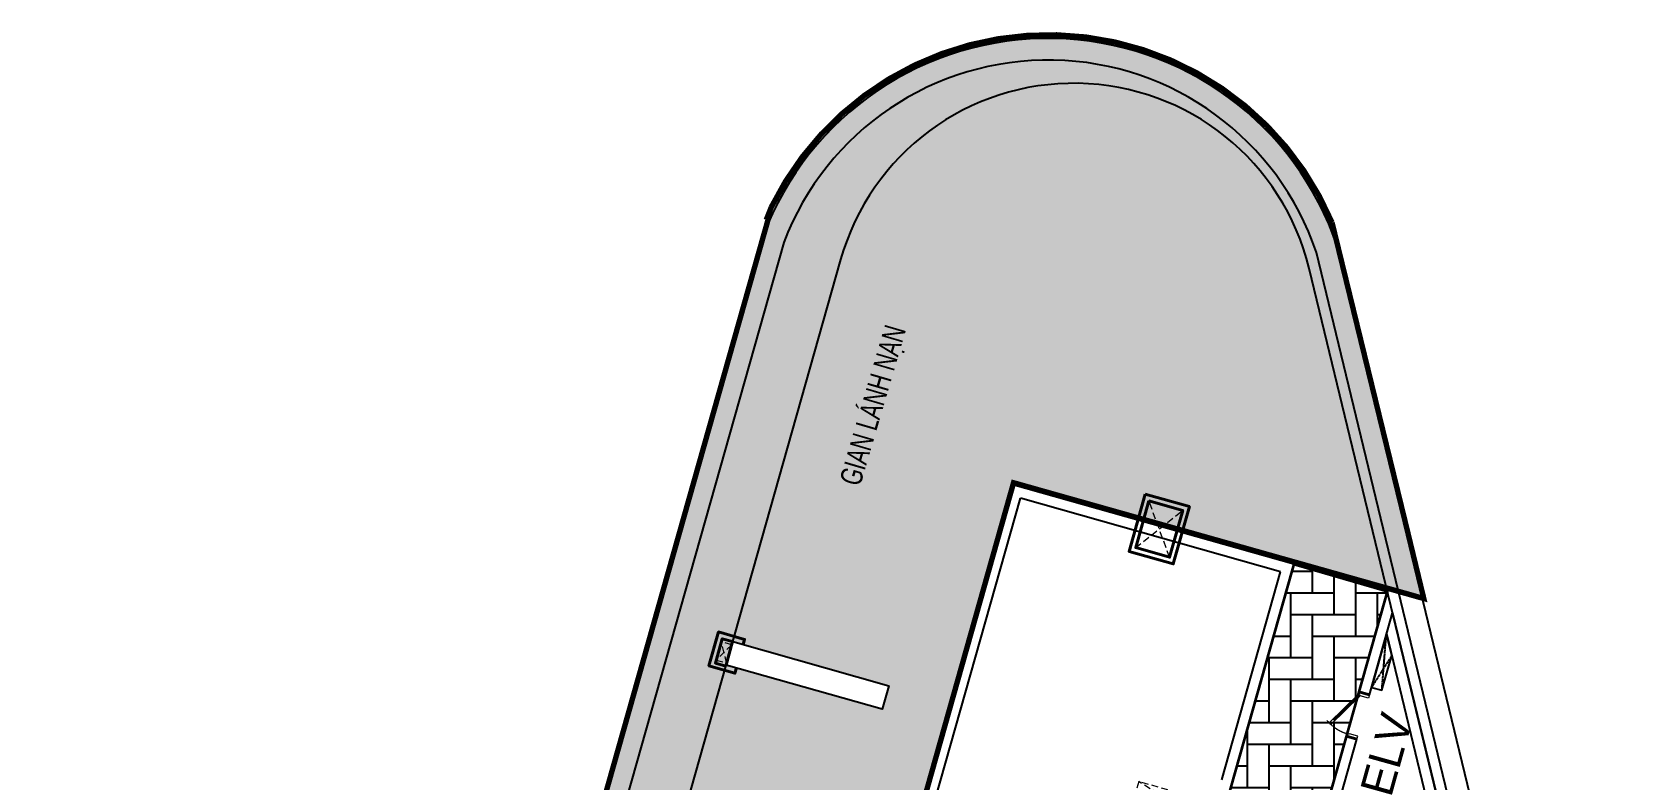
# Model space of a CAD drawing. Header units: millimetres. Extents: x -1307397 to 11565522512, y -626897 to 1138105.
# Drawn here: x 166496 to 196123, y 164880 to 178716 of the extents above; entities that cross this region are included whole.
import ezdxf
from ezdxf.enums import TextEntityAlignment as Align

# ---------------------------------------------------------------- set-up
doc = ezdxf.new("R2010")
doc.units = ezdxf.units.MM
doc.header["$MEASUREMENT"] = 0
for name, pattern in [('HIDDEN', [0.375, 0.25, -0.125]), ('Xref_NT1+NT2_MBDV Cot vach_220729$0$CENTERX2', [4, 2.5, -0.5, 0.5, -0.5]), ('Xref_ST_MBDV Cot vach 30.7.2022$0$HIDDEN', [0.375, 0.25, -0.125])]:
    doc.linetypes.add(name, pattern=pattern)
for name, color, linetype in [('A-ANNO-ROOM', 50, 'Continuous'), ('A-CORE-OTLN', 160, 'Continuous'), ('ccu12-Thay', 7, 'Continuous'), ('KT-Net manh', 139, 'Continuous'), ('KT-Tuong', 1, 'Continuous'), ('Xref_NT1+NT2_MBDV Cot vach_220729$0$ccu12-Thay', 7, 'Continuous'), ('Xref_NT1+NT2_MBDV Cot vach_220729$0$KT-Text', 7, 'Continuous'), ('Xref_ST_MBDV Cot vach 30.7.2022$0$KT-Khuat', 9, 'Xref_ST_MBDV Cot vach 30.7.2022$0$HIDDEN'), ('Xref_ST_MBDV Cot vach 30.7.2022$0$KT-Thay', 7, 'Continuous')]:
    doc.layers.add(name, color=color, linetype=linetype)
for name, color, linetype, lineweight in [('CUA', 37, 'Continuous', 13), ('KT-lomo nuoc', 3, 'HIDDEN', 5), ('KT-Net cat', 1, 'Continuous', 40), ('SPE-MEP-HVAC', 140, 'Continuous', 0)]:
    doc.layers.add(name, color=color, linetype=linetype, lineweight=lineweight)
doc.styles.add('220126_HDN_HBA typical plan$0$211210_HDN_HBA_TYPICAL PLAN CORE OPT 1$0$HBA-Text', font='GOTHIC.TTF')
doc.styles.add('Xref_NT1+NT2_MBDV Cot vach_220729$0$Arial', font='arial.ttf', dxfattribs={"width": 0.7})

# ---------------------------------------------------------------- blocks, each defined once
blk = doc.blocks.new('*U130')
blk.add_line((-146.6025403784438, 32.67949192431114), (-622.9165150755389, 307.6794934344596))
for points in [[(-50, 0), (-699.5190554539831, 375.0000015101483), (-719.5190554539831, 340.3589853587708), (-70, -34.64101615137768)], [(-136.6025403784438, 49.99999999999999), (-156.6025403784438, 15.35898384862256), (-632.9165150755389, 290.3589853587708), (-612.9165150755389, 325.0000015101483)], [(-850.0000030202966, -200.0072450185651), (-790.0000030202966, -200.007245018565), (-790.0000030202966, -39.99999999999989), (-800.0000030202966, -39.99999999999989), (-800.0000030202966, 1.023181543615018e-13), (-850.0000030202966, 1.307398637919058e-13)], [(0, -200.0072450185651), (-60, -200.0072450185651), (-60, -40), (-50, -40), (-50, 0), (0, 0)]]:
    blk.add_lwpolyline(points, close=True)
at = {"linetype": 'HIDDEN'}
blk.add_arc((-50, 0), 750.0000030202966, 144.950468926476, 180, dxfattribs=at)
blk = doc.blocks.new('A$C300D0CFC')
at = {"layer": 'A-CORE-OTLN'}
for p, q in [((-2533.693510469195, -17034.2982864806, 0.0309558238546135), (737.7726845665602, -30544.65118141769, -0.03078749935719767)), ((-2646.258608667704, -17419.25258613119, 0.02941166167128663), (339.9089428411971, -29751.39206705126, -0.02694713811616558))]:
    blk.add_line(p, q, dxfattribs=at)
at = {"layer": 'KT-Net cat'}
for p, q in [((-3155.338684984454, -18498.62598810825, 0.02967626518616383), (-2962.864270500955, -18552.9996776394, 0.02968171915945986)), ((-3386.487427783082, -19316.59314138326, 0.02974172931764691), (-3194.014030164719, -19370.96654365174, 0.02974718326212895))]:
    blk.add_line(p, q, dxfattribs=at)
at = {"layer": 'KT-Tuong'}
for p, q in [((-3155.407161117124, -18498.61008240774), (-2629.653668730549, -16638.00589934486)), ((-2962.943401076016, -18552.99483275958), (-2533.744078117132, -17034.08898195851)), ((-2962.868854089262, -18553.01589760452, 0.02967302308694169), (-3155.407161117124, -18498.61008240771)), ((-4114.836802949168, -21893.96328651844), (-3386.54144951218, -19316.57787542214)), ((-3895.180556082341, -21852.11576172916), (-3194.078590575344, -19370.96581471796)), ((-3386.54144951218, -19316.57787542214, 0.02975007976370064), (-3194.078590575344, -19370.96581471796))]:
    blk.add_line(p, q, dxfattribs=at)
at = {"layer": 'Xref_ST_MBDV Cot vach 30.7.2022$0$KT-Khuat', "linetype": 'Xref_ST_MBDV Cot vach 30.7.2022$0$HIDDEN', "ltscale": 5}
for p, q in [((-2730.763022799598, -18467.15163504967, 0.02999920701625106), (-2651.293358848372, -17450.44745125668, 0.02999920701624966)), ((-2548.602879117097, -17822.54679422764, 0.0309558238546135), (-2923.234163751971, -18412.76109697047, 0.0309558238546135))]:
    blk.add_line(p, q, dxfattribs=at)
at = {"layer": 'Xref_ST_MBDV Cot vach 30.7.2022$0$KT-Thay', "elevation": 0.0309558238546135}
blk.add_lwpolyline([(-2923.234163751971, -18412.76109697047), (-2730.763022799598, -18467.15163504967), (-2548.602879117097, -17822.54679422764), (-2644.513996882364, -17426.45740485139)], close=True, dxfattribs=at)
at = {"layer": 'CUA', "extrusion": (3.654290467675971e-08, 6.970608144905129e-08, 0.999999999999997), "rotation": 74.22027725054747}
blk.add_blockref('*U130', (-3155.338684985566, -18498.62598810899, 0.02827149321555299), dxfattribs=at)
at = {"layer": 'A-ANNO-ROOM', "extrusion": (1.041213202062627e-06, -2.941756091929255e-07, 0.9999999999994147), "insert": (-2936.388604471489, -19572.21549191515, 0.0006533764343584187), "char_height": 599.9999999999994, "attachment_point": 2, "text_direction": (0.2688703362725584, 0.9631763817041412, 3.39165507805013e-09), "style": '220126_HDN_HBA typical plan$0$211210_HDN_HBA_TYPICAL PLAN CORE OPT 1$0$HBA-Text'}
blk.add_mtext_dynamic_manual_height_columns('{\\C2;ELV}', width=2474.582894608894, gutter_width=6.249999999999996, heights=[0], dxfattribs=at)
blk = doc.blocks.new('*U210')
at = {"layer": 'KT-lomo nuoc', "ltscale": 500}
for p, q in [((-178.7075407678832, -89.80692994260805), (-157.1458575579694, 312.7288992914555)), ((-335.8533983258527, 222.9312664011882), (0, -0.009297052340116352))]:
    blk.add_line(p, q, dxfattribs=at)
blk.add_lwpolyline([(-178.7075407678832, -89.80692994260805), (-335.8533983258527, 222.9312664011882), (-157.1458575579694, 312.7288992914555), (0, -0.009297052340116352)], close=True, dxfattribs=at)
blk = doc.blocks.new('CTN TB 33-35')
at = {"layer": 'KT-Net cat', "elevation": 4.124742557018034e-09}
for points in [[(-21013.26954178879, -3388.680391252099), (-20986.32564618276, -3293.327935056586), (-21467.10540905147, -3156.116551388259), (-21643.98403255254, -3781.986279302771), (-21162.83267121279, -3917.973473913269), (-21135.63526277183, -3821.723788080912)], [(-21333.59057374622, -3786.509692745603), (-21205.84811636014, -3334.733237069711), (-21398.11326699716, -3279.702300586592), (-21525.9778387768, -3732.134783887828), (-21333.51653728611, -3786.530621342448)]]:
    blk.add_lwpolyline(points, dxfattribs=at)
at = {"layer": 'KT-lomo nuoc', "linetype": 'HIDDEN', "xscale": -0.9999999999999997, "rotation": 10.8976534755902}
blk.add_blockref('*U210', (-21509.66199099284, -3674.387888292578, -4.87265307889438e-08), dxfattribs=at)
blk = doc.blocks.new('*U269')
at = {"linetype": 'HIDDEN', "ltscale": 500}
for p, q in [((-561.6202306075569, 957.6443580851477), (0, 0)), ((-823.6384067115071, 362.7943976823925), (262.0181761039501, 594.8499604027551))]:
    blk.add_line(p, q, dxfattribs=at)
blk.add_lwpolyline([(-823.6384067115071, 362.7943976823925), (-561.6202306075569, 957.6443580851477), (262.0181761039501, 594.8499604027551), (0, 0)], close=True, dxfattribs=at)
blk = doc.blocks.new('*U267')
at = {"linetype": 'HIDDEN', "ltscale": 500}
for p, q in [((201.9896639672507, 1550.096827830571), (0, 0)), ((-402.6676655034034, 177.3661499780585), (604.6573294706541, 1372.730677852512))]:
    blk.add_line(p, q, dxfattribs=at)
blk.add_lwpolyline([(-402.6676655034034, 177.3661499780585), (201.9896639672507, 1550.096827830571), (604.6573294706541, 1372.730677852512), (0, 0)], close=True, dxfattribs=at)
blk = doc.blocks.new('A$C99b0a125')
at = {"layer": 'KT-Net cat', "elevation": -3.685654580739672e-10}
for points in [[(6600.357446143025, 70797.95817434651), (6301.241764740727, 69739.40736822557), (7119.212842197827, 69508.27252350561), (7418.328523600096, 70566.82332962655)], [(6669.397002935642, 70674.53394820803), (6424.665990879206, 69808.44692501819), (7050.17328540521, 69631.69674964409), (7294.904297461617, 70497.78377283394)]]:
    blk.add_lwpolyline(points, close=True, dxfattribs=at)
at = {"layer": 'SPE-MEP-HVAC', "linetype": 'HIDDEN', "ltscale": 1000, "xscale": -1, "rotation": 230.4488267378189}
for name, p in [('*U269', (6669.397002935642, 70674.53394820803)), ('*U267', (6479.823225947446, 65480.36153447404))]:
    blk.add_blockref(name, p, dxfattribs=at)

msp = doc.modelspace()

# ---------------------------------------------------------------- hatches: boundary and pattern name
at = {"layer": 'KT-Net manh'}
h = msp.add_hatch(dxfattribs=at)
h.set_pattern_fill('AR-PARQ1', color=256, scale=100)
h.set_pattern_definition([(90, (222978.0195343941, 18736.98732077517), (-1200, 1200), [1200, -1200]), (90, (223178.0195343941, 18736.98732077517), (-1200, 1200), [1200, -1200]), (90, (223378.0195343941, 18736.98732077517), (-1200, 1200), [1200, -1200]), (90, (223578.0195343941, 18736.98732077517), (-1200, 1200), [1200, -1200]), (90, (223778.0195343941, 18736.98732077517), (-1200, 1200), [1200, -1200]), (90, (223978.0195343941, 18736.98732077517), (-1200, 1200), [1200, -1200]), (90, (224178.0195343941, 18736.98732077517), (-1200, 1200), [1200, -1200]), (0, (222978.0195343941, 19936.98732077517), (1200, -1200), [1200, -1200]), (0, (222978.0195343941, 20136.98732077517), (1200, -1200), [1200, -1200]), (0, (222978.0195343941, 20336.98732077517), (1200, -1200), [1200, -1200]), (0, (222978.0195343941, 20536.98732077517), (1200, -1200), [1200, -1200]), (0, (222978.0195343941, 20736.98732077517), (1200, -1200), [1200, -1200]), (0, (222978.0195343941, 20936.98732077517), (1200, -1200), [1200, -1200]), (0, (222978.0195343941, 21136.98732077517), (1200, -1200), [1200, -1200])])
edge = h.paths.add_edge_path()
edge.add_line((191573.1739025554, 168424.1553955954), (184648.6732072854, 170378.2478315122))
edge.add_line((184648.6732072854, 170378.2478315122), (181355.4855819554, 158723.8678220549))
edge.add_line((181355.4855819554, 158723.8678220549), (180757.0133837452, 156605.9363419241))
edge.add_line((180757.0133837452, 156605.9363419241), (177864.8480133702, 146370.7777179466))
edge.add_line((177864.8480133702, 146370.7777179466), (177864.8484188298, 146370.7769693424))
edge.add_line((177864.8484188298, 146370.7769693424), (171982.2631224397, 125552.747242109))
edge.add_line((171982.2631224397, 125552.747242109), (175494.7267785873, 124560.2255444463))
edge.add_line((175494.7267785873, 124560.2255444463), (175168.4182783824, 123405.4429836609))
edge.add_line((175168.4182783824, 123405.4429836609), (166557.5044735722, 125838.6407686407))
edge.add_line((166557.5044735722, 125838.6407686407), (167080.1924111965, 127688.3953153992))
edge.add_line((167080.1924111965, 127688.3953153992), (166858.9201449555, 128305.4604675243))
edge.add_line((166858.9201449555, 128305.4604675243), (172092.5660905445, 146973.0219017218))
edge.add_line((172092.5660905445, 146973.0219017218), (172107.0307908556, 146968.9645486411))
edge.add_line((172107.0307908556, 146968.9645486411), (180119.4219569985, 175284.6610062923))
edge.add_line((180119.4219569985, 175284.6610062923), (180094.6391250936, 175291.6372579454))
edge.add_line((180094.6391250936, 175291.6372579454), (180169.5443596409, 175480.5415397201))
edge.add_arc((185288.3192626785, 172961.3866145477), 5705.085279379057, 23.035135868830082, 153.7963467601827, ccw=False)
edge.add_line((190538.5099652811, 175193.7610525158), (191909.2893569128, 169585.5426441642))
edge.add_line((191909.2893569128, 169585.5426441642), (192235.8565697391, 168236.9001624))
edge.add_line((192235.8565697391, 168236.9001624), (191573.1739025554, 168424.1553955954))
h.paths.add_polyline_path([(179453.7807990544, 167439.403836178), (182339.996885794, 166623.7260350386), (182217.6452156231, 166190.7936220276), (179331.4083219427, 167006.361565237)], flags=16)
h.paths.add_polyline_path([(176299.4628549138, 156276.5071568034), (179185.6789416534, 155460.829355664), (179063.3272714824, 155027.896942653), (176177.0903778021, 155843.4648858624)], flags=16)
h.paths.add_polyline_path([(173933.724255868, 147904.3341484949), (176819.9403426076, 147088.6563473555), (176697.5886724367, 146655.7239343445), (173811.3517787563, 147471.2918775539)], flags=16)
h.paths.add_polyline_path([(171567.9856568232, 139532.1611401901), (174454.2017435628, 138716.4833390507), (174331.8500733918, 138283.5509260397), (171445.6131797115, 139099.1188692491)], flags=16)
h.paths.add_polyline_path([(169202.2470577794, 131159.9881318888), (172088.463144519, 130344.3103307494), (171966.1114743481, 129911.3779177384), (169079.8745806678, 130726.9458609478)], flags=16)
at = {"layer": 'KT-Net manh', "transparency": 33554618}
h = msp.add_hatch(dxfattribs=at)
h.set_pattern_fill('AR-HBONE', color=256, scale=100, angle=45)
h.set_pattern_definition([(90, (222978.0195343941, 18736.98732077517), (-400.0000000000001, 400.0000000000001), [1200, -400]), (180, (222978.0195343941, 19136.98732081106), (-399.9999999999999, 400), [1200, -400])])
h.paths.add_polyline_path([(189834.12113813, 168870.6736762859), (191562.7379998143, 168368.2736620827), (187671.0534594074, 154595.6890534113), (185938.7370308798, 155085.1922996191)])

# ---------------------------------------------------------------- linework, layer by layer
at = {"layer": 'KT-Net manh', "color": 3, "linetype": 'Xref_NT1+NT2_MBDV Cot vach_220729$0$CENTERX2', "ltscale": 2, "const_width": 99.99999999999999, "elevation": -1.141372474214153e-10}
msp.add_lwpolyline([(191573.1739025554, 168424.1553955954), (184648.6732072854, 170378.2478315122), (181355.4855819554, 158723.8678220549), (180757.0133837452, 156605.9363419241), (177864.8480133702, 146370.7777179466), (177864.8484188298, 146370.7769693424), (171982.2631224397, 125552.747242109), (175494.7267785873, 124560.2255444463), (175168.4182783824, 123405.4429836609), (166557.5044735722, 125838.6407686407), (167080.1924111965, 127688.3953153992), (166858.9201449555, 128305.4604675243), (172092.5660905445, 146973.0219017218), (172107.0307908556, 146968.9645486411), (180119.4219569985, 175284.6610062923), (180094.6391250936, 175291.6372579454), (180169.5443596409, 175480.5415397201, -0.6417496106399332), (190538.5099652811, 175193.7610525158), (191909.2893569128, 169585.5426441642), (192235.8565697391, 168236.9001624), (191573.1739025554, 168424.1553955954)], format="xyb", dxfattribs=at)
at = {"layer": 'KT-Net manh', "color": 2, "linetype": 'HIDDEN', "ltscale": 10, "const_width": 50}
msp.add_lwpolyline([(189834.12113813, 168870.6736762859), (191562.7379998143, 168368.2736620827), (187671.0534594074, 154595.6890534113), (185938.7370308798, 155085.1922996191)], close=True, dxfattribs=at)
at = {"layer": 'KT-Tuong'}
for p, q in [((171982.2630895783, 125552.7472513947), (184637.6049156368, 170339.0610436237)), ((172229.1116450895, 125690.8262486779, 2.243729317177575e-09), (184775.6838744334, 170092.2125252013, -1.301211430763564e-09)), ((189834.12113813, 168870.6736762859), (184637.6049156368, 170339.0610436237)), ((189587.2726128481, 168732.594693214), (184775.6838744334, 170092.2125252013)), ((185938.7352104872, 155085.1858573821), (189834.12113813, 168870.6736762859)), ((188499.5771838885, 164883.3195854012), (189587.2726128481, 168732.594693214))]:
    msp.add_line(p, q, dxfattribs=at)
at = {"layer": 'KT-Tuong', "elevation": -1.553037665960559e-10}
msp.add_lwpolyline([(179453.7807990544, 167439.403836178), (182339.996885794, 166623.7260350386), (182217.6452156231, 166190.7936220276), (179331.4083219427, 167006.361565237)], close=True, dxfattribs=at)
at = {"layer": 'Xref_NT1+NT2_MBDV Cot vach_220729$0$ccu12-Thay'}
for p, q in [((180397.8029882105, 174825.5000094944, -3.253740455186048e-07), (167249.7207808134, 128301.9752466803)), ((195717.4914814793, 152059.9814873006), (190250.0940665293, 174638.9916539144, -3.253740455186048e-07)), ((196122.9209707463, 152085.2982344732), (190634.7830695254, 174749.9615217278, -3.253740455186048e-07))]:
    msp.add_line(p, q, dxfattribs=at)
for points, elevation in [([(181963.1864303709, 104608.7588726038), (195030.6848517447, 150853.7024079752, 0.02468762443620558), (195322.7588264861, 152130.1318127308, 0.08689377473881693), (195324.5379341946, 152856.9764971472), (194834.1789969702, 154858.0248282084), (190116.0834670844, 174342.6020179429, 0.7715449943642202), (181450.7738985417, 174506.6402731445), (167616.4763387146, 125554.9928048514)], 1.118653840330035e-10), ([(180017.5895175366, 174950.9498293701), (166862.3563707327, 128402.1219918312, 0.2111738476828163), (166934.5912389467, 127963.5631709799, -0.1470454784877201), (167066.1325167192, 127647.479778792), (166559.2696894745, 125853.7291452112)], -3.253740455186048e-07)]:
    msp.add_lwpolyline(points, format="xyb", dxfattribs=dict(at, elevation=elevation))
for centre, radius, start, end in [((185290.4708991549, 172963.7924197431, -3.253740455186048e-07), 5634.897748425943, 18.48059203712965, 159.350396671112), ((185290.4708991533, 172963.7924197409, -3.253740455186048e-07), 5634.89774842823, 18.48059203712965, 159.350396671112), ((185290.4708991549, 172963.7924197431, -3.253740455186048e-07), 5234.89774842595, 18.66329403438303, 159.1676946496738)]:
    msp.add_arc(centre, radius, start, end, dxfattribs=at)

# ---------------------------------------------------------------- block references
msp.add_blockref('CTN TB 33-35', (200659.5058897746, 170773.7016946549))
at = {"layer": 'ccu12-Thay'}
msp.add_blockref('A$C99b0a125', (180482.7635095054, 99369.64672033652), dxfattribs=at)
at = {"layer": 'KT-Net manh'}
msp.add_blockref('A$C300D0CFC', (194192.3354035535, 185006.4813084821), dxfattribs=at)

# ---------------------------------------------------------------- texts
at = {"layer": 'Xref_NT1+NT2_MBDV Cot vach_220729$0$KT-Text', "extrusion": (-1.841754146251901e-07, -1.265339920121643e-07, 0.9999999999999751), "style": 'Xref_NT1+NT2_MBDV Cot vach_220729$0$Arial', "oblique": 359.9999999962315, "width": 0.7000000000070644}
msp.add_text('GIAN LÁNH NẠN', height=400, rotation=73.66680468760681, dxfattribs=at).set_placement((182235.0408397972, 171756.0754775294, -0.05523024057580056), align=Align.CENTER)

doc.saveas('drawing.dxf')
